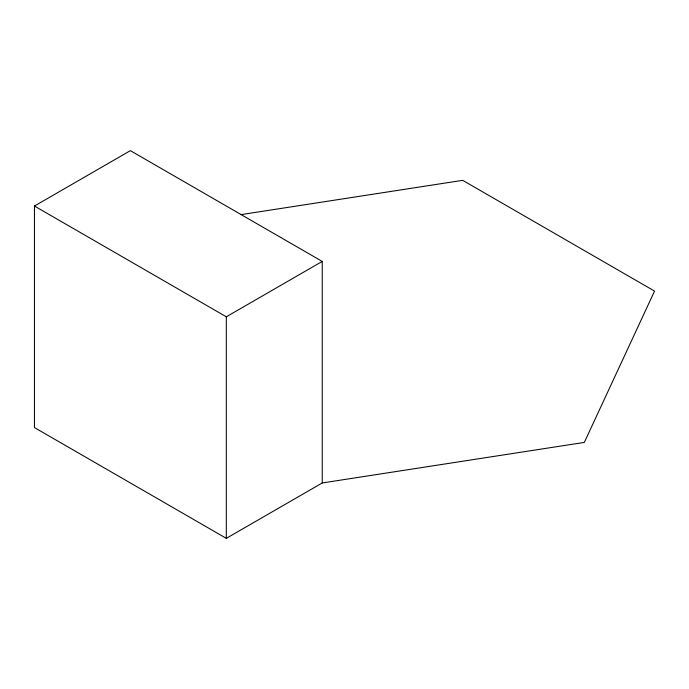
<?xml version="1.0" encoding="UTF-8"?>
<svg xmlns="http://www.w3.org/2000/svg" width="689" height="689" viewBox="0 0 689 689"><rect width="100%" height="100%" fill="white"/><g stroke="black" fill="none" stroke-linecap="round" stroke-linejoin="round"><path stroke-width="1.03" d="M34.45 206.037L130.376 150.65L322.237 261.424L322.237 482.963L226.311 538.35L34.45 427.576L34.45 206.037L226.311 316.802L322.237 261.424M240.926 214.641L462.689 180.337L654.55 291.102L584.324 442.416L322.237 482.963M226.311 316.802L226.311 538.35"/></g></svg>
